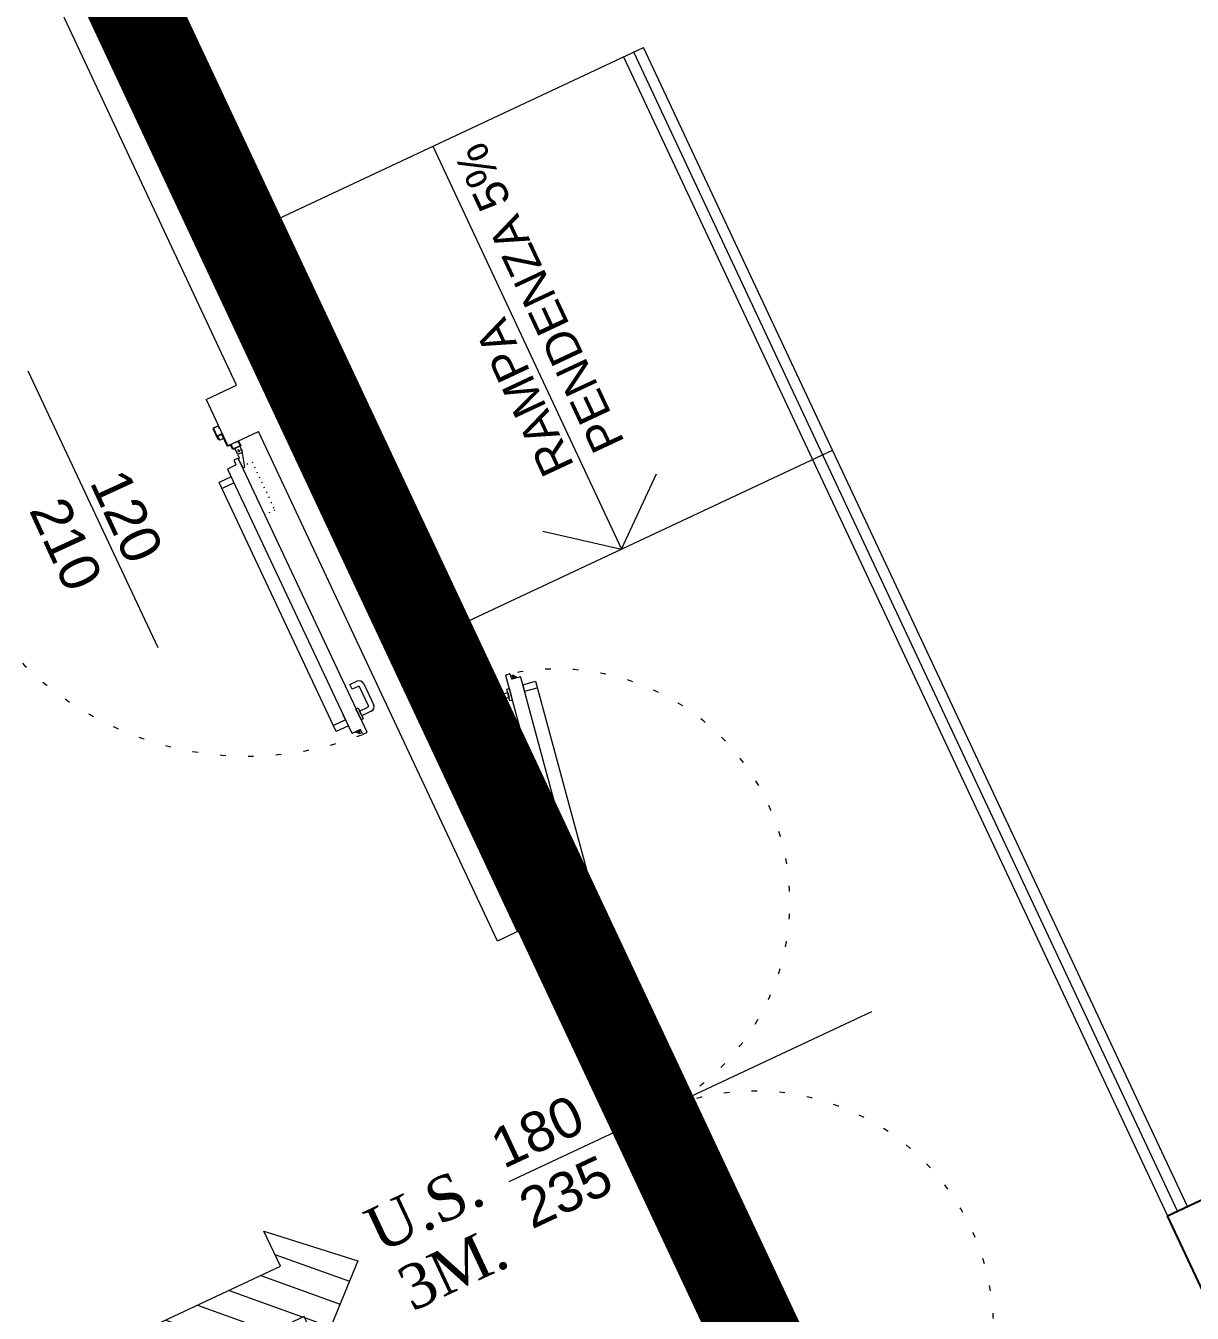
# Model space of a CAD drawing. Header units: centimetres. Extents: x 139057 to 200038, y 34824 to 80516.
# Drawn here: x 170926 to 171451, y 59957 to 60536 of the extents above; entities that cross this region are included whole.
import ezdxf
from ezdxf.enums import TextEntityAlignment as Align

# ---------------------------------------------------------------- set-up
doc = ezdxf.new("R2010")
doc.units = ezdxf.units.CM
doc.header["$LTSCALE"] = 100
doc.linetypes.add('HIDDEN4', pattern=[0.125, 0.025, -0.1])
doc.linetypes.add('TRATTO-PUNTO', pattern=[1, 0.5, -0.25, 0, -0.25])
doc.layers.get('0').update_dxf_attribs({"lineweight": 0})
for name, color, linetype, lineweight in [('430_TAVOLATI_001-AM_0', 3, 'Continuous', 0), ('439_TESTI_SERRAMENTI_001-AM_0', 11, 'Continuous', 0), ('440_SIMBOLI_001-AM_0', 31, 'Continuous', 0), ('441_SERRAMENTI_001-AM_0', 1, 'Continuous', 0), ('481_SIMBOLI_VVF_001-AM_0', 7, 'Continuous', 0)]:
    doc.layers.add(name, color=color, linetype=linetype, lineweight=lineweight)
for name, color, linetype in [('_s_09_Perimetro_proprietà', 40, 'Continuous'), ('A-FIN-CTG-LASTRA FUOCO', 1, 'Continuous'), ('A-TESTI-SCALE', 7, 'Continuous')]:
    doc.layers.add(name, color=color, linetype=linetype)
doc.styles.add('Mp_100_disegno', font='arial.ttf', dxfattribs={"height": 200})
doc.styles.add('ROMANTIC', font='romantic.ttf')
doc.styles.get("Standard").update_dxf_attribs({"font": 'arial.ttf'})

# ---------------------------------------------------------------- blocks, each defined once
blk = doc.blocks.new('PORTA-[REI-US]-SISTI-180-OPEN')
for p, q in [((100.5, -71), (100.5, 109)), ((-99.11, 29.27), (-98.06, 35.18)), ((-98.06, 35.18), (-10.02, 19.66)), ((-103.57, 26.1), (-102.95, 29.65)), ((-102.6, 29.89), (-7.57, 13.13)), ((-99.11, 29.27), (-96.45, 28.8)), ((-96.15, 28.75), (-95.11, 34.66)), ((-106.35, 24.46), (-106.09, 25.93)), ((-11.43, 7.42), (-106.11, 24.11)), ((-105.74, 26.18), (-103.92, 25.86)), ((-104.96, 26.85), (-104.91, 27.15)), ((-103.68, 26.63), (-104.96, 26.85)), ((-103.42, 28.1), (-104.91, 27.15)), ((-104.91, 27.15), (-103.63, 26.92)), ((-103.77, 26.14), (-103.34, 28.6)), ((-103.57, 26.1), (-103.77, 26.14)), ((-103.34, 28.6), (-103.14, 28.56)), ((-96.45, 28.8), (-93.79, 28.33)), ((-100.39, 21.98), (-100.2, 23.07)), ((-95.07, 21.05), (-100.39, 21.98)), ((-100.2, 23.07), (-97.54, 22.6)), ((-99.66, 17.19), (-98.86, 21.72)), ((-98.86, 21.72), (-97.73, 21.52)), ((-97.73, 21.52), (-96.6, 21.32)), ((-97.54, 22.6), (-94.88, 22.13)), ((-96.6, 21.32), (-97.31, 17.28)), ((-94.88, 22.13), (-95.07, 21.05)), ((-87.17, 15.49), (-86.65, 18.44)), ((-86.65, 18.44), (-84.38, 18.05)), ((-84.38, 18.05), (-84.99, 14.6)), ((-14.02, 14.27), (-12.98, 20.18)), ((-11.06, 13.75), (-10.02, 19.66)), ((214.3, 19), (214.3, 13)), ((214.3, 19), (303.7, 19)), ((217.3, 19), (217.3, 13)), ((300.7, 19), (300.7, 13)), ((303.7, 19), (303.7, 13.03)), ((-87.65, 12.73), (-97.8, 14.52)), ((-96.91, 16.7), (-87.75, 15.08)), ((-7.95, 9.24), (-7.32, 12.78)), ((210.45, 8.4), (210.45, 12.7)), ((210.75, 13), (214.34, 13)), ((306.05, 13), (213.56, 13)), ((304.35, 14.45), (304.35, 13)), ((304.35, 13), (306.05, 13)), ((313.55, 14.75), (304.65, 14.75)), ((306.35, 12.7), (306.35, 8.4)), ((306.35, 8.4), (306.35, 12.7)), ((310.75, 8.4), (310.75, 12.3)), ((310.75, 12.3), (311.4, 12.3)), ((311.7, 12.6), (311.7, 14.45)), ((313.55, 14.6), (311.85, 14.6)), ((313.7, 12.9), (313.7, 14.45)), ((313.85, 12.9), (313.7, 12.9)), ((313.85, 12.9), (313.85, 14.45)), ((-12.2, 7.55), (-6.25, 6.5)), ((-10.88, 7.32), (-11.05, 6.33)), ((-11.05, 6.33), (-4.5, 3.15)), ((-6.45, 6.54), (-10.88, 7.32)), ((-5.88, 8.57), (-7.71, 8.89)), ((-4.56, 5.7), (-6.04, 5.96)), ((-5.9, 6.75), (-5.64, 8.22)), ((205.25, 6.08), (205.25, 2.65)), ((208, 6.3), (208, 7.8)), ((208.3, 8.1), (210.15, 8.1)), ((214.34, 6), (208.3, 6)), ((208.5, 6), (213, 6)), ((213, 6), (213, 5)), ((213.56, 6), (308.5, 6)), ((306.65, 8.1), (310.45, 8.1)), ((308.5, 8.1), (306.65, 8.1)), ((308.8, 6.3), (308.8, 7.8)), ((-5.3, 0), (-5.3, 2.5)), ((-5.3, 2.5), (-1.3, 2.5)), ((-3.85, 0), (-5.3, 0)), ((-5.05, 2.25), (-5.05, 0.25)), ((-1.55, 2.25), (-5.05, 2.25)), ((-5.05, 0.25), (-3.85, 0.25)), ((-4.8, 5), (-4.3, 5.5)), ((-4.8, 3.5), (-4.8, 5)), ((-4.8, 2.5), (-4.8, 5)), ((-4.39, 4.25), (-2.77, 4.25)), ((-4.3, 5.5), (-2.8, 5.5)), ((-3.85, 0), (-3.85, 0.25)), ((-3.55, 5), (-3.55, 3.5)), ((-3.55, 4), (-3.55, 4.5)), ((-2.8, 5.5), (-2.3, 5)), ((-2.3, 5), (-2.3, 2.5)), ((-2.3, 2.5), (-2.3, 3.64)), ((-1.55, 0), (-1.55, 2.25)), ((0, 0), (-1.55, 0)), ((-1.3, 2.5), (-1.3, 0.25)), ((-1.3, 0.25), (0.25, 0.25)), ((0, -5.8), (0, 0)), ((0.25, 0.25), (0.25, -5.7)), ((203, 0.25), (200.75, 0.25)), ((200.75, 0.25), (200.75, -5.7)), ((201, 0), (203, 0)), ((201, -5.8), (201, 0)), ((201.5, 0), (203.25, 0)), ((207, 2.5), (203, 2.5)), ((203, 2.5), (203, 0.25)), ((203.25, 2.25), (206.75, 2.25)), ((203.25, 0), (203.25, 2.25)), ((206.88, 4.25), (203.53, 4.25)), ((204.5, 5.5), (204, 5)), ((204, 5), (204, 2.5)), ((204, 2.5), (204, 3.64)), ((206, 5.5), (204.5, 5.5)), ((206.75, 0.25), (205.55, 0.25)), ((205.55, 0), (205.55, 0.25)), ((205.55, 0), (206.75, 0)), ((205.55, 0), (207, 0)), ((206.5, 5), (206, 5.5)), ((213, 5), (206, 3)), ((206.5, 5.5), (208, 5.5)), ((206.5, 3.5), (206.5, 5)), ((206.5, 2.5), (206.5, 5)), ((206.75, 2.25), (206.75, 0.25)), ((207, 0), (207, 2.5)), ((1.99, -3.9), (0.51, -3.9)), ((2.65, -4.35), (2.65, -9.7)), ((198.35, -4.35), (198.35, -9.7)), ((198.75, -5.7), (198.75, -4.1)), ((199.01, -3.9), (200.49, -3.9)), ((200.75, -5.55), (200.75, -5.55)), ((0, -8.65), (0.15, -8.65)), ((0, -8.65), (0, -9.7)), ((0.15, -9.7), (0.15, -8.65)), ((2.25, -6.05), (0.25, -6.05)), ((0.3, -9.85), (2.35, -9.85)), ((2.35, -10), (0.3, -10)), ((0.35, -5.8), (2.15, -5.8)), ((2.5, -9.7), (2.5, -5.8)), ((198.5, -9.7), (198.5, -5.8)), ((200.7, -9.85), (198.65, -9.85)), ((198.65, -10), (200.7, -10)), ((198.75, -6.05), (200.75, -6.05)), ((200.65, -5.8), (198.85, -5.8)), ((201, -8.65), (200.85, -8.65)), ((200.85, -9.7), (200.85, -8.65)), ((201, -8.65), (201, -9.7))]:
    blk.add_line(p, q)
at = {"linetype": 'HIDDEN4', "ltscale": 0.2}
for points in [[(-10.04, 7.17), (-10.91, 2.25), (-34.54, 6.41), (-33.68, 11.34)], [(212.15, 6), (212.15, 1), (236.15, 1), (236.15, 6)]]:
    blk.add_lwpolyline(points, dxfattribs=at)
for points in [[(2.25, -5.7), (2.25, -4.1), (2.65, -4.1), (2.65, -8.35)], [(198.75, -4.1), (198.35, -4.1), (198.35, -8.35)]]:
    blk.add_lwpolyline(points)
at = {"linetype": 'HIDDEN4'}
for centre, radius, start, end in [((-4.21, 1.68), 104.73, 359.07919, 166.61019), ((207.61, 0.84), 107.11, 7.29872, 180.4509)]:
    blk.add_arc(centre, radius, start, end, dxfattribs=at)
for centre, radius, start, end in [((-102.65, 29.59), 0.3, 80, 170), ((-106.06, 24.41), 0.3, 170, 260), ((-105.8, 25.88), 0.3, 80, 170), ((-103.87, 26.15), 0.3, 260, 350), ((-97.4, 16.79), 2.3, 170, 260), ((-96.82, 17.19), 0.5, 170, 260), ((-87.66, 15.58), 0.5, 260, 350), ((-87.25, 15), 2.3, 260, 350), ((-7.62, 12.84), 0.3, 350, 80), ((210.75, 12.7), 0.3, 90, 180), ((304.65, 14.45), 0.3, 90, 180), ((306.05, 12.7), 0.3, 0, 90), ((306.05, 12.7), 0.3, 0, 90), ((311.4, 12.6), 0.3, 270, 0), ((311.85, 14.45), 0.15, 90, 180), ((313.55, 14.45), 0.3, 0, 90), ((313.55, 14.45), 0.15, 0, 90), ((-7.65, 9.19), 0.3, 170, 260), ((-5.95, 6.45), 0.5, 170, 260), ((-6.2, 6.8), 0.3, 260, 350), ((-5.94, 8.27), 0.3, 350, 80), ((208.3, 7.8), 0.3, 90, 180), ((208.3, 6.3), 0.3, 180, 270), ((208, 6), 0.5, 270, 0), ((210.15, 8.4), 0.3, 270, 0), ((306.65, 8.4), 0.3, 180, 270), ((306.65, 8.4), 0.3, 180, 270), ((308.5, 7.8), 0.3, 0, 90), ((308.5, 6.3), 0.3, 270, 0), ((310.45, 8.4), 0.3, 270, 0), ((0.35, -5.7), 0.1, 180, 270), ((0.51, -4.15), 0.25, 90, 180), ((1.99, -4.15), 0.25, 0, 90), ((2.15, -5.7), 0.1, 270, 0), ((198.85, -5.7), 0.1, 180, 270), ((199.01, -4.15), 0.25, 90, 180), ((200.49, -4.15), 0.25, 0, 90), ((200.65, -5.7), 0.1, 270, 0), ((0.25, -5.8), 0.25, 180, 270), ((0.3, -9.7), 0.3, 180, 270), ((0.3, -9.7), 0.15, 180, 270), ((2.25, -5.8), 0.25, 270, 0), ((2.35, -9.7), 0.3, 270, 0), ((2.35, -9.7), 0.15, 270, 0), ((198.65, -9.7), 0.3, 180, 270), ((198.75, -5.8), 0.25, 180, 270), ((198.65, -9.7), 0.15, 180, 270), ((200.7, -9.7), 0.3, 270, 0), ((200.7, -9.7), 0.15, 270, 0), ((200.75, -5.8), 0.25, 270, 0)]:
    blk.add_arc(centre, radius, start, end)
blk = doc.blocks.new('PORTA-[REI-US]-SISTI-120')
for p, q in [((-1.8, 12.56), (-1.8, 143)), ((-1.5, 143.3), (0, 143.3)), ((0.3, 143), (0.3, 141.15)), ((0.6, 141.05), (3.1, 141.05)), ((0.6, 140.85), (0.6, 141.05)), ((0.6, 140.85), (4.2, 140.85)), ((1.1, 142.35), (1.4, 142.35)), ((1.1, 141.05), (1.1, 142.35)), ((2.6, 141.05), (1.4, 142.35)), ((1.4, 142.35), (1.4, 141.05)), ((3.1, 141.05), (3.1, 140.85)), ((4.5, 140.55), (4.5, 9.75)), ((-9.8, 122.85), (-9.8, 133.15)), ((-7.5, 135.45), (-2.9, 135.45)), ((-2.9, 133.15), (-7, 133.15)), ((-2.9, 131.6), (-2.9, 137)), ((-2.9, 137), (-1.8, 137)), ((-2.9, 135.45), (-2.9, 134.3)), ((-2.9, 134.3), (-2.9, 133.15)), ((-1.8, 137), (-1.8, 134.3)), ((-1.8, 134.3), (-1.8, 131.6)), ((4.5, 137), (4.5, 134.3)), ((4.5, 137), (10.5, 137)), ((4.5, 134.3), (4.5, 131.6)), ((4.5, 134), (10.5, 134)), ((10.5, 137), (10.5, 13.3)), ((-7.5, 132.65), (-7.5, 123.35)), ((-1.8, 131.6), (-2.9, 131.6)), ((-7, 122.85), (-4, 122.85)), ((-4, 122.85), (-4, 120.55)), ((-4, 120.55), (-7.5, 120.55)), ((-2.8, 12), (-4.8, 5)), ((-1.8, 12), (-2.8, 12)), ((-1.8, 13.34), (-1.8, 7.3)), ((-1.8, 7.5), (-1.8, 12)), ((4.5, 16.3), (10.5, 16.3)), ((4.5, 13.3), (10.5, 13.3)), ((-2.3, 5.5), (-2.3, 7)), ((-1.5, 7), (0, 7)), ((0.3, 7.3), (0.3, 9.15)), ((0.6, 9.45), (4.2, 9.45)), ((-5.3, 0), (-5.3, 2.5)), ((-5.3, 2.5), (-1.3, 2.5)), ((-3.85, 0), (-5.3, 0)), ((-5.05, 2.25), (-5.05, 0.25)), ((-1.55, 2.25), (-5.05, 2.25)), ((-5.05, 0.25), (-3.85, 0.25)), ((-4.8, 5), (-4.3, 5.5)), ((-4.8, 3.5), (-4.8, 5)), ((-4.8, 2.5), (-4.8, 5)), ((-4.39, 4.25), (-2.77, 4.25)), ((-4.3, 5.5), (-2.8, 5.5)), ((-3.85, 0), (-3.85, 0.25)), ((-3.55, 5), (-3.55, 3.5)), ((-3.55, 4), (-3.55, 4.5)), ((-2.8, 5.5), (-2.3, 5)), ((-2.3, 5), (-2.3, 2.5)), ((-2.3, 2.5), (-2.3, 3.64)), ((-1.55, 0), (-1.55, 2.25)), ((0, 0), (-1.55, 0)), ((-1.3, 2.5), (-1.3, 0.25)), ((-1.3, 0.25), (0.25, 0.25)), ((0, -5.8), (0, 0)), ((0.25, 0.25), (0.25, -5.7)), ((1.99, -3.9), (0.51, -3.9)), ((2.65, -4.35), (2.65, -9.7)), ((0, -8.65), (0.15, -8.65)), ((0, -8.65), (0, -9.7)), ((0.15, -9.7), (0.15, -8.65)), ((2.25, -6.05), (0.25, -6.05)), ((0.3, -9.85), (2.35, -9.85)), ((2.35, -10), (0.3, -10)), ((0.35, -5.8), (2.15, -5.8)), ((2.5, -9.7), (2.5, -5.8))]:
    blk.add_line(p, q)
at = {"ltscale": 20}
blk.add_line((67, -68.65), (67, 68.65), dxfattribs=at)
at = {"linetype": 'HIDDEN4', "ltscale": 0.2}
blk.add_lwpolyline([(-1.8, 11.15), (-6.8, 11.15), (-6.8, 35.15), (-1.8, 35.15)], dxfattribs=at)
blk.add_lwpolyline([(2.25, -5.7), (2.25, -4.1), (2.65, -4.1), (2.65, -8.35)])
for centre, radius, start, end in [((-1.5, 143), 0.3, 90, 180), ((0, 143), 0.3, 0, 90), ((0.6, 141.15), 0.3, 180, 270), ((4.2, 140.55), 0.3, 0, 90), ((-7.5, 133.15), 2.3, 90, 180), ((-7, 132.65), 0.5, 90, 180), ((-7.5, 122.85), 2.3, 180, 270), ((-7, 123.35), 0.5, 180, 270), ((-1.8, 7), 0.5, 90, 180), ((-1.5, 7.3), 0.3, 180, 270), ((0, 7.3), 0.3, 270, 0), ((0.6, 9.15), 0.3, 90, 180), ((4.2, 9.75), 0.3, 270, 0), ((0.35, -5.7), 0.1, 180, 270), ((0.51, -4.15), 0.25, 90, 180), ((1.99, -4.15), 0.25, 0, 90), ((2.15, -5.7), 0.1, 270, 0), ((0.25, -5.8), 0.25, 180, 270), ((0.3, -9.7), 0.3, 180, 270), ((0.3, -9.7), 0.15, 180, 270), ((2.25, -5.8), 0.25, 270, 0), ((2.35, -9.7), 0.3, 270, 0), ((2.35, -9.7), 0.15, 270, 0)]:
    blk.add_arc(centre, radius, start, end)
at = {"linetype": 'HIDDEN4'}
blk.add_arc((-9.62, 0.25), 143.37, 0, 86.15171, dxfattribs=at)
blk = doc.blocks.new('FRECCIA US ORIZZONTALE')
h = blk.add_hatch()
h.set_pattern_fill('ANSI31', color=256, scale=7, style=0)
h.set_pattern_definition([(45, (-5619.863, -3114.928), (-15.71545, 15.71545), [])])
h.paths.add_polyline_path([(0, 0), (-60, 65), (-25, 65), (-25, 240), (25, 240), (25, 65), (60, 65)])
blk.add_lwpolyline([(0, 0), (-60, 65), (-25, 65), (-25, 240), (25, 240), (25, 65), (60, 65)], close=True)
blk = doc.blocks.new('US')
at = {"rotation": 270}
blk.add_blockref('FRECCIA US ORIZZONTALE', (50, 0), dxfattribs=at)

msp = doc.modelspace()

# ---------------------------------------------------------------- linework, layer by layer
at = {"layer": '430_TAVOLATI_001-AM_0'}
for p, q in [((171147.49, 60128.63), (170773.91, 60925.2)), ((171021.21, 60374.34, 0), (170767.56, 60915.2, 0)), ((171165.6, 60137.12), (170938.08, 60622.25)), ((171007.45, 60367.89), (171021.21, 60374.34, 0)), ((171007.45, 60367.89), (171017.21, 60347.06)), ((171017.21, 60347.06), (171030.98, 60353.52)), ((171138.44, 60124.38), (171030.98, 60353.52)), ((171147.49, 60128.63), (171165.6, 60137.12)), ((171147.49, 60128.63), (171138.44, 60124.38))]:
    msp.add_line(p, q, dxfattribs=at)
at = {"layer": '430_TAVOLATI_001-AM_0', "elevation": 0}
msp.add_lwpolyline([(171138.44, 60124.38), (171030.98, 60353.52)], dxfattribs=at)
at = {"layer": '440_SIMBOLI_001-AM_0'}
for p, q in [((171023.29, 60441.31, 0.09), (171204.05, 60526.03, 0.09)), ((171448.53, 60005.09, 0.09), (171204.05, 60526.03, 0.09)), ((171107.92, 60260.1, 0.09), (171288.97, 60345.07, 0.09))]:
    msp.add_line(p, q, dxfattribs=at)
at = {"layer": '440_SIMBOLI_001-AM_0', "elevation": 0.09}
for points in [[(171444.04, 60002.99), (171199.63, 60523.95)], [(171195.1, 60521.83), (171439.52, 60000.86)], [(171109.38, 60481.66), (171194.1, 60300.49)], [(171158.82, 60308.58), (171194.1, 60300.49), (171209.85, 60334.47)]]:
    msp.add_lwpolyline(points, dxfattribs=at)
at = {"layer": '_s_09_Perimetro_proprietà', "linetype": 'TRATTO-PUNTO', "ltscale": 200, "const_width": 40, "elevation": 0}
msp.add_lwpolyline([(168986.15, 62081.18), (169319.33, 63329.05), (169590.7, 63256.57), (169569.62, 63138.38), (169945.94, 62985.82), (169362.42, 60800.31), (170373.98, 60530.23), (170484.78, 60945.21), (170786.63, 60945.2), (171320.68, 59806.74)], dxfattribs=at)
at = {"layer": 'A-FIN-CTG-LASTRA FUOCO'}
for p, q in [((171164.54, 60142.91, 0), (170939.44, 60622.89, 0)), ((171166.11, 60143.1, 0), (170940.8, 60623.53, 0))]:
    msp.add_line(p, q, dxfattribs=at)
at = {"layer": 'A-FIN-CTG-LASTRA FUOCO', "elevation": 0}
msp.add_lwpolyline([(171456.43, 59870.43), (171492.69, 59887.52), (171439.46, 60000.83), (171635.77, 60093.06)], dxfattribs=at)

# ---------------------------------------------------------------- block references
at = {"layer": '441_SERRAMENTI_001-AM_0'}
for name, p, rotation in [('PORTA-[REI-US]-SISTI-120', (171017.21, 60347.06), 205.1774617554015), ('PORTA-[REI-US]-SISTI-180-OPEN', (171165.33, 60137.43, 0.1), 295.1280479398609)]:
    msp.add_blockref(name, p, dxfattribs=dict(at, rotation=rotation))
at = {"layer": '481_SIMBOLI_VVF_001-AM_0', "xscale": 0.5, "yscale": 0.5, "zscale": 0.5, "rotation": 205.1280479423102}
msp.add_blockref('US', (171098.24, 59991.3), dxfattribs=at)

# ---------------------------------------------------------------- texts
at = {"layer": '439_TESTI_SERRAMENTI_001-AM_0', "char_height": 18, "width": 50.554, "attachment_point": 4}
for s, insert, rotation in [('120\\P210', (170949.39, 60328.14), 294.70909), ('180\\P235', (171143.73, 60016.29, 0.1), 25.12805)]:
    msp.add_mtext(s, dxfattribs=dict(at, insert=insert, rotation=rotation))
at = {"layer": '481_SIMBOLI_VVF_001-AM_0', "style": 'ROMANTIC'}
for s, p in [('U.S.', (171105.53, 60004.44)), ('3M.', (171118.27, 59977.28))]:
    msp.add_text(s, height=20, rotation=25.12805, dxfattribs=at).set_placement(p, align=Align.MIDDLE_CENTER)
at = {"layer": 'A-TESTI-SCALE', "insert": (171159.55, 60331.67, 0.09), "char_height": 15, "width": 149.8883, "attachment_point": 1, "rotation": 115.11071, "style": 'Mp_100_disegno'}
msp.add_mtext('RAMPA\\PPENDENZA 5%', dxfattribs=at)

doc.saveas('drawing.dxf')
